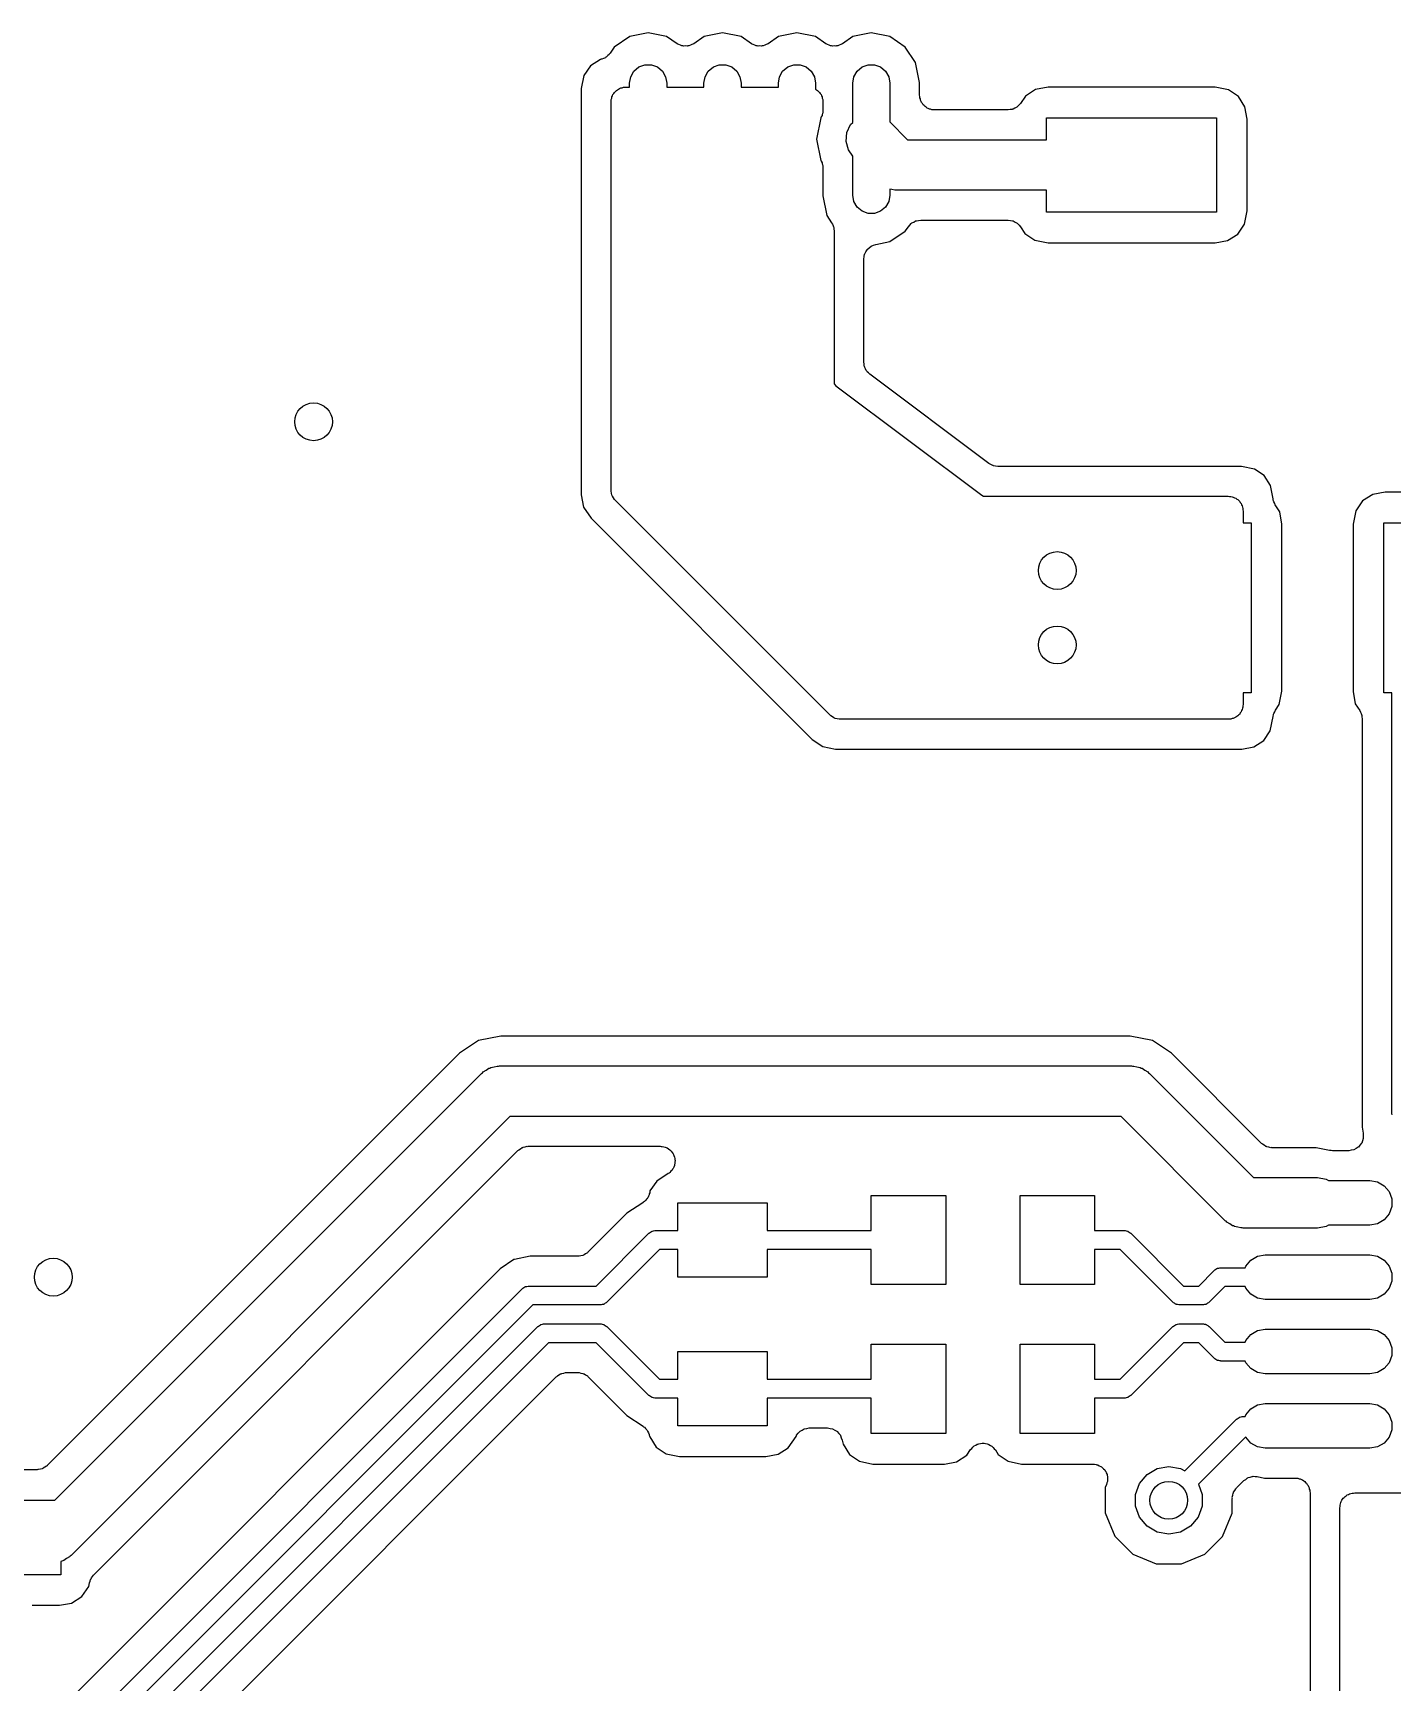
# Model space of a CAD drawing. Extents: x 85 to 210, y -138 to -65.
# Drawn here: x 158.61 to 167.75, y -95.47 to -84.39 of the extents above; entities that cross this region are included whole.
import ezdxf

# ---------------------------------------------------------------- set-up
doc = ezdxf.new("R2010")
doc.units = 0
doc.header["$MEASUREMENT"] = 0
doc.layers.add('BLACK', color=7, linetype='CONTINUOUS')

msp = doc.modelspace()

# ---------------------------------------------------------------- linework, layer by layer
at = {"layer": 'Black'}
for p, q in [((162.626, -84.4109), (162.522, -84.4809)), ((162.75, -84.3863), (162.626, -84.4109)), ((162.874, -84.4109), (162.75, -84.3863)), ((162.944, -84.4582), (162.874, -84.4109)), ((162.95, -84.4608), (162.944, -84.4582)), ((162.956, -84.4647), (162.95, -84.4608)), ((162.966, -84.4678), (162.956, -84.4647)), ((162.976, -84.4722), (162.966, -84.4678)), ((163.034, -84.4678), (163.024, -84.4722)), ((163.044, -84.4647), (163.034, -84.4678)), ((163.05, -84.4608), (163.044, -84.4647)), ((163.056, -84.4582), (163.05, -84.4608)), ((163.126, -84.4109), (163.056, -84.4582)), ((163.25, -84.3863), (163.126, -84.4109)), ((163.374, -84.4109), (163.25, -84.3863)), ((163.444, -84.4582), (163.374, -84.4109)), ((163.45, -84.4608), (163.444, -84.4582)), ((163.456, -84.4647), (163.45, -84.4608)), ((163.466, -84.4678), (163.456, -84.4647)), ((163.476, -84.4722), (163.466, -84.4678)), ((163.534, -84.4678), (163.524, -84.4722)), ((163.544, -84.4647), (163.534, -84.4678)), ((163.55, -84.4608), (163.544, -84.4647)), ((163.556, -84.4582), (163.55, -84.4608)), ((163.626, -84.4109), (163.556, -84.4582)), ((163.75, -84.3863), (163.626, -84.4109)), ((163.874, -84.4109), (163.75, -84.3863)), ((163.944, -84.4582), (163.874, -84.4109)), ((163.95, -84.4608), (163.944, -84.4582)), ((163.956, -84.4647), (163.95, -84.4608)), ((163.966, -84.4678), (163.956, -84.4647)), ((163.976, -84.4722), (163.966, -84.4678)), ((164.034, -84.4678), (164.024, -84.4722)), ((164.044, -84.4647), (164.034, -84.4678)), ((164.05, -84.4608), (164.044, -84.4647)), ((164.056, -84.4582), (164.05, -84.4608)), ((164.126, -84.4109), (164.056, -84.4582)), ((164.25, -84.3863), (164.126, -84.4109)), ((164.374, -84.4109), (164.25, -84.3863)), ((164.478, -84.4809), (164.374, -84.4109)), ((162.429, -84.5652), (162.362, -84.6081)), ((162.434, -84.5633), (162.429, -84.5651)), ((162.429, -84.5651), (162.429, -84.5652)), ((162.439, -84.5628), (162.434, -84.5633)), ((162.45, -84.5572), (162.439, -84.5628)), ((162.462, -84.5528), (162.45, -84.5572)), ((162.465, -84.5496), (162.462, -84.5528)), ((162.47, -84.5474), (162.465, -84.5496)), ((162.479, -84.5384), (162.47, -84.5474)), ((162.488, -84.5302), (162.479, -84.5384)), ((162.49, -84.5259), (162.488, -84.5302)), ((162.494, -84.5224), (162.49, -84.5259)), ((162.522, -84.4809), (162.494, -84.5224)), ((162.983, -84.4726), (162.976, -84.4722)), ((162.989, -84.4745), (162.983, -84.4726)), ((163, -84.4737), (162.989, -84.4745)), ((163.011, -84.4745), (163, -84.4737)), ((163.017, -84.4726), (163.011, -84.4745)), ((163.024, -84.4722), (163.017, -84.4726)), ((163.483, -84.4726), (163.476, -84.4722)), ((163.489, -84.4745), (163.483, -84.4726)), ((163.5, -84.4737), (163.489, -84.4745)), ((163.511, -84.4745), (163.5, -84.4737)), ((163.517, -84.4726), (163.511, -84.4745)), ((163.524, -84.4722), (163.517, -84.4726)), ((163.983, -84.4726), (163.976, -84.4722)), ((163.989, -84.4745), (163.983, -84.4726)), ((164, -84.4737), (163.989, -84.4745)), ((164.011, -84.4745), (164, -84.4737)), ((164.017, -84.4726), (164.011, -84.4745)), ((164.024, -84.4722), (164.017, -84.4726)), ((164.548, -84.5857), (164.478, -84.4809)), ((162.318, -84.673), (162.3, -84.76)), ((162.362, -84.6081), (162.318, -84.673)), ((162.625, -84.7231), (162.633, -84.6803)), ((162.633, -84.6803), (162.654, -84.6427)), ((162.654, -84.6427), (162.688, -84.6148)), ((162.688, -84.6148), (162.728, -84.6)), ((162.728, -84.6), (162.772, -84.6)), ((162.772, -84.6), (162.812, -84.6148)), ((162.812, -84.6148), (162.846, -84.6427)), ((162.846, -84.6427), (162.867, -84.6803)), ((162.867, -84.6803), (162.875, -84.7231)), ((163.125, -84.7231), (163.133, -84.6803)), ((163.133, -84.6803), (163.154, -84.6427)), ((163.154, -84.6427), (163.188, -84.6148)), ((163.188, -84.6148), (163.228, -84.6)), ((163.228, -84.6), (163.272, -84.6)), ((163.272, -84.6), (163.312, -84.6148)), ((163.312, -84.6148), (163.346, -84.6427)), ((163.346, -84.6427), (163.367, -84.6803)), ((163.367, -84.6803), (163.375, -84.7231)), ((163.625, -84.7231), (163.633, -84.6803)), ((163.633, -84.6803), (163.654, -84.6427)), ((163.654, -84.6427), (163.688, -84.6148)), ((163.688, -84.6148), (163.728, -84.6)), ((163.728, -84.6), (163.772, -84.6)), ((163.772, -84.6), (163.812, -84.6148)), ((163.812, -84.6148), (163.846, -84.6427)), ((163.846, -84.6427), (163.867, -84.6803)), ((163.867, -84.6803), (163.875, -84.7231)), ((164.125, -84.7231), (164.133, -84.6803)), ((164.133, -84.6803), (164.154, -84.6427)), ((164.154, -84.6427), (164.188, -84.6148)), ((164.188, -84.6148), (164.228, -84.6)), ((164.228, -84.6), (164.272, -84.6)), ((164.272, -84.6), (164.312, -84.6148)), ((164.312, -84.6148), (164.346, -84.6427)), ((164.346, -84.6427), (164.367, -84.6803)), ((164.367, -84.6803), (164.375, -84.7231)), ((164.575, -84.7192), (164.548, -84.5857)), ((162.3, -84.76), (162.3, -87.4903)), ((162.51, -84.8082), (162.513, -84.8)), ((162.513, -84.8), (162.519, -84.7933)), ((162.519, -84.7933), (162.523, -84.7857)), ((162.523, -84.7857), (162.53, -84.7801)), ((162.53, -84.7801), (162.536, -84.7734)), ((162.536, -84.7734), (162.543, -84.769)), ((162.543, -84.769), (162.55, -84.7634)), ((162.55, -84.7634), (162.558, -84.7604)), ((162.558, -84.7604), (162.566, -84.756)), ((162.566, -84.756), (162.574, -84.7545)), ((162.574, -84.7545), (162.583, -84.7515)), ((162.583, -84.7515), (162.591, -84.7515)), ((162.591, -84.7515), (162.6, -84.75)), ((162.6, -84.75), (162.625, -84.75)), ((162.625, -84.75), (162.625, -84.7231)), ((162.875, -84.7231), (162.875, -84.75)), ((162.875, -84.75), (163.125, -84.75)), ((163.125, -84.75), (163.125, -84.7231)), ((163.375, -84.7231), (163.375, -84.75)), ((163.375, -84.75), (163.625, -84.75)), ((163.625, -84.75), (163.625, -84.7231)), ((163.875, -84.7231), (163.875, -84.7634)), ((163.875, -84.7634), (163.882, -84.769)), ((163.882, -84.769), (163.889, -84.7734)), ((163.889, -84.7734), (163.895, -84.7801)), ((163.895, -84.7801), (163.902, -84.7857)), ((163.902, -84.7857), (163.906, -84.7933)), ((163.906, -84.7933), (163.912, -84.8)), ((163.912, -84.8), (163.915, -84.8082)), ((164.125, -84.9882), (164.125, -84.7231)), ((164.375, -84.7231), (164.375, -84.9846)), ((164.575, -84.804), (164.575, -84.7192)), ((165.355, -84.7662), (165.286, -84.8104)), ((165.438, -84.7506), (165.355, -84.7662)), ((166.561, -84.7506), (165.438, -84.7506)), ((166.651, -84.7687), (166.561, -84.7506)), ((166.718, -84.8144), (166.651, -84.7687)), ((162.5, -84.85), (162.502, -84.8414)), ((162.5, -87.4586), (162.5, -84.85)), ((162.502, -84.8326), (162.505, -84.8244)), ((162.502, -84.8414), (162.502, -84.8326)), ((162.505, -84.8244), (162.506, -84.8158)), ((162.506, -84.8158), (162.51, -84.8082)), ((163.915, -84.8082), (163.919, -84.8158)), ((163.919, -84.8158), (163.92, -84.8244)), ((163.92, -84.8244), (163.923, -84.8326)), ((163.923, -84.8326), (163.923, -84.8414)), ((163.923, -84.8414), (163.925, -84.85)), ((163.925, -84.9063), (163.923, -84.9181)), ((163.925, -84.85), (163.925, -84.9063)), ((164.577, -84.8126), (164.575, -84.804)), ((164.577, -84.8214), (164.577, -84.8126)), ((164.58, -84.8296), (164.577, -84.8214)), ((164.581, -84.8382), (164.58, -84.8296)), ((164.585, -84.8458), (164.581, -84.8382)), ((164.588, -84.854), (164.585, -84.8458)), ((164.594, -84.8607), (164.588, -84.854)), ((164.598, -84.8683), (164.594, -84.8607)), ((164.605, -84.8739), (164.598, -84.8683)), ((164.611, -84.8806), (164.605, -84.8739)), ((164.618, -84.885), (164.611, -84.8806)), ((164.625, -84.8906), (164.618, -84.885)), ((164.633, -84.8936), (164.625, -84.8906)), ((164.641, -84.898), (164.633, -84.8936)), ((164.649, -84.8995), (164.641, -84.898)), ((164.658, -84.9025), (164.649, -84.8995)), ((164.666, -84.9025), (164.658, -84.9025)), ((164.675, -84.904), (164.666, -84.9025)), ((165.17, -84.904), (164.675, -84.904)), ((165.183, -84.9016), (165.17, -84.904)), ((165.197, -84.9003), (165.183, -84.9016)), ((165.2, -84.8986), (165.197, -84.9003)), ((165.204, -84.898), (165.2, -84.8986)), ((165.216, -84.8912), (165.204, -84.898)), ((165.228, -84.8853), (165.216, -84.8912)), ((165.231, -84.8825), (165.228, -84.8853)), ((165.234, -84.8806), (165.231, -84.8825)), ((165.243, -84.8702), (165.234, -84.8806)), ((165.252, -84.8604), (165.243, -84.8702)), ((165.286, -84.8104), (165.252, -84.8604)), ((166.762, -84.883), (166.718, -84.8144)), ((166.777, -84.9658), (166.762, -84.883)), ((163.91, -84.9566), (163.882, -85.1)), ((163.913, -84.9509), (163.91, -84.9566)), ((163.919, -84.9405), (163.913, -84.9509)), ((163.92, -84.9351), (163.919, -84.9405)), ((163.922, -84.9301), (163.92, -84.9351)), ((163.923, -84.9181), (163.922, -84.9301)), ((164.086, -85.056), (164.111, -85.0025)), ((164.111, -85.0025), (164.125, -84.9882)), ((164.375, -84.9846), (164.494, -85.104)), ((165.428, -85.104), (165.428, -84.9565)), ((165.428, -84.9565), (166.571, -84.9565)), ((166.571, -84.9565), (166.571, -85.5915)), ((166.777, -85.5815), (166.777, -84.9658)), ((163.882, -85.1), (163.91, -85.2434)), ((164.081, -85.1148), (164.086, -85.056)), ((164.096, -85.1718), (164.081, -85.1148)), ((164.494, -85.104), (165.428, -85.104)), ((163.91, -85.2434), (163.913, -85.2491)), ((164.125, -85.2134), (164.096, -85.1718)), ((164.125, -85.4769), (164.125, -85.2134)), ((163.913, -85.2491), (163.919, -85.2595)), ((163.919, -85.2595), (163.92, -85.2649)), ((163.92, -85.2649), (163.922, -85.2699)), ((163.922, -85.2699), (163.923, -85.2819)), ((163.923, -85.2819), (163.925, -85.2937)), ((163.925, -85.2937), (163.925, -85.4808)), ((164.388, -85.4376), (164.375, -85.4354)), ((164.375, -85.4354), (164.375, -85.4769)), ((164.409, -85.4434), (164.388, -85.4376)), ((164.417, -85.4427), (164.409, -85.4434)), ((164.424, -85.444), (164.417, -85.4427)), ((165.428, -85.444), (164.424, -85.444)), ((165.428, -85.5915), (165.428, -85.444)), ((163.925, -85.4808), (163.952, -85.6143)), ((164.133, -85.5197), (164.125, -85.4769)), ((164.154, -85.5573), (164.133, -85.5197)), ((164.188, -85.5852), (164.154, -85.5573)), ((164.346, -85.5573), (164.312, -85.5852)), ((164.367, -85.5197), (164.346, -85.5573)), ((164.375, -85.4769), (164.367, -85.5197)), ((163.952, -85.6143), (163.983, -85.6616)), ((163.983, -85.6616), (163.988, -85.6726)), ((163.988, -85.6726), (163.994, -85.6829)), ((163.994, -85.6829), (163.995, -85.6883)), ((164.228, -85.6), (164.188, -85.5852)), ((164.272, -85.6), (164.228, -85.6)), ((164.312, -85.5852), (164.272, -85.6)), ((164.499, -85.6884), (164.509, -85.6782)), ((164.509, -85.6782), (164.518, -85.6674)), ((164.518, -85.6674), (164.521, -85.6657)), ((164.521, -85.6657), (164.523, -85.6634)), ((164.523, -85.6634), (164.536, -85.6571)), ((164.536, -85.6571), (164.548, -85.65)), ((164.548, -85.65), (164.551, -85.6495)), ((164.551, -85.6495), (164.554, -85.648)), ((164.554, -85.648), (164.568, -85.6465)), ((164.568, -85.6465), (164.582, -85.644)), ((164.582, -85.644), (165.17, -85.644)), ((165.17, -85.644), (165.185, -85.6466)), ((165.185, -85.6466), (165.2, -85.6485)), ((165.2, -85.6485), (165.202, -85.6496)), ((165.202, -85.6496), (165.204, -85.65)), ((165.204, -85.65), (165.217, -85.6575)), ((165.217, -85.6575), (165.231, -85.6644)), ((165.231, -85.6644), (165.232, -85.6662)), ((165.232, -85.6662), (165.234, -85.6674)), ((165.234, -85.6674), (165.244, -85.6789)), ((165.244, -85.6789), (165.254, -85.6899)), ((166.571, -85.5915), (165.428, -85.5915)), ((166.714, -85.7376), (166.759, -85.6708)), ((166.759, -85.6708), (166.777, -85.5815)), ((163.995, -85.6883), (163.997, -85.6934)), ((163.997, -85.6934), (163.998, -85.7053)), ((163.998, -85.7053), (164, -85.7171)), ((164, -85.7171), (164, -86.74)), ((164.28, -85.8076), (164.374, -85.7891)), ((164.374, -85.7891), (164.478, -85.7191)), ((164.478, -85.7191), (164.499, -85.6884)), ((165.254, -85.6899), (165.282, -85.7336)), ((165.282, -85.7336), (165.349, -85.7793)), ((165.349, -85.7793), (165.439, -85.7974)), ((165.439, -85.7974), (166.562, -85.7974)), ((166.562, -85.7974), (166.645, -85.7818)), ((166.645, -85.7818), (166.714, -85.7376)), ((164.2, -85.9057), (164.203, -85.8897)), ((164.2, -86.6), (164.2, -85.9057)), ((164.203, -85.8897), (164.205, -85.8736)), ((164.205, -85.8736), (164.206, -85.8726)), ((164.206, -85.8715), (164.214, -85.8574)), ((164.206, -85.8726), (164.206, -85.8715)), ((164.214, -85.8574), (164.222, -85.8431)), ((164.222, -85.8431), (164.223, -85.8424)), ((164.223, -85.8414), (164.236, -85.831)), ((164.223, -85.8424), (164.223, -85.8414)), ((164.236, -85.831), (164.248, -85.8202)), ((164.248, -85.8202), (164.249, -85.8198)), ((164.249, -85.8198), (164.25, -85.8191)), ((164.25, -85.8191), (164.265, -85.8135)), ((164.265, -85.8135), (164.28, -85.8076)), ((164.202, -86.6113), (164.2, -86.6)), ((164.203, -86.6227), (164.202, -86.6113)), ((164.205, -86.6283), (164.203, -86.6227)), ((164.206, -86.6342), (164.205, -86.6283)), ((164.212, -86.6441), (164.206, -86.6342)), ((164.216, -86.6547), (164.212, -86.6441)), ((164.22, -86.6591), (164.216, -86.6547)), ((164.223, -86.6643), (164.22, -86.6591)), ((164.232, -86.6716), (164.223, -86.6643)), ((164.24, -86.68), (164.232, -86.6716)), ((165.04, -87.28), (164.24, -86.68)), ((164, -86.74), (164.001, -86.7459)), ((164.001, -86.7459), (164.011, -86.758)), ((164.011, -86.758), (164.992, -87.494)), ((165.053, -87.2866), (165.04, -87.28)), ((165.066, -87.294), (165.053, -87.2866)), ((165.069, -87.2944), (165.066, -87.294)), ((165.071, -87.2957), (165.069, -87.2944)), ((165.086, -87.2975), (165.071, -87.2957)), ((165.1, -87.3), (165.086, -87.2975)), ((166.74, -87.3), (165.1, -87.3)), ((166.827, -87.3176), (166.74, -87.3)), ((166.892, -87.362), (166.827, -87.3176)), ((162.501, -87.4629), (162.5, -87.4586)), ((166.935, -87.4287), (166.892, -87.362)), ((166.952, -87.5185), (166.935, -87.4287)), ((162.3, -87.4903), (162.316, -87.5742)), ((162.5, -87.4673), (162.501, -87.4629)), ((162.504, -87.4799), (162.5, -87.4673)), ((162.506, -87.4928), (162.504, -87.4799)), ((162.508, -87.4966), (162.506, -87.4928)), ((162.509, -87.5008), (162.508, -87.4966)), ((162.517, -87.5115), (162.509, -87.5008)), ((162.523, -87.5229), (162.517, -87.5115)), ((162.527, -87.5257), (162.523, -87.5229)), ((162.529, -87.5293), (162.527, -87.5257)), ((163.971, -88.9707), (162.529, -87.5293)), ((164.992, -87.494), (165.004, -87.4998)), ((165.004, -87.4998), (165.006, -87.5)), ((165.006, -87.5), (166.65, -87.5)), ((166.65, -87.5), (166.659, -87.5015)), ((166.659, -87.5015), (166.667, -87.5015)), ((166.667, -87.5015), (166.676, -87.5045)), ((166.676, -87.5045), (166.684, -87.506)), ((166.684, -87.506), (166.692, -87.5104)), ((166.692, -87.5104), (166.7, -87.5134)), ((166.7, -87.5134), (166.707, -87.519)), ((166.707, -87.519), (166.714, -87.5234)), ((166.714, -87.5234), (166.72, -87.5301)), ((166.72, -87.5301), (166.727, -87.5357)), ((166.727, -87.5357), (166.731, -87.5433)), ((166.731, -87.5433), (166.737, -87.55)), ((166.737, -87.55), (166.74, -87.5582)), ((166.74, -87.5582), (166.744, -87.5658)), ((166.744, -87.5658), (166.745, -87.5744)), ((166.952, -87.5196), (166.952, -87.5185)), ((166.952, -87.5265), (166.952, -87.5196)), ((166.955, -87.5324), (166.952, -87.5265)), ((166.956, -87.5387), (166.955, -87.5324)), ((166.962, -87.5483), (166.956, -87.5387)), ((166.966, -87.5586), (166.962, -87.5483)), ((166.996, -87.605), (166.966, -87.5586)), ((167.552, -87.5324), (167.507, -87.5992)), ((167.621, -87.4882), (167.552, -87.5324)), ((167.704, -87.4726), (167.621, -87.4882)), ((168.319, -87.4726), (167.704, -87.4726)), ((162.316, -87.5742), (162.366, -87.6485)), ((162.366, -87.6485), (163.852, -89.1346)), ((166.745, -87.5744), (166.748, -87.5826)), ((166.748, -87.5826), (166.748, -87.5914)), ((166.748, -87.5914), (166.75, -87.6)), ((166.75, -87.6), (166.75, -87.6785)), ((166.75, -87.6785), (166.805, -87.6785)), ((166.805, -87.6785), (166.805, -88.8215)), ((167.011, -87.6878), (166.996, -87.605)), ((167.507, -87.5992), (167.489, -87.6885)), ((167.695, -88.8215), (167.695, -87.6785)), ((167.695, -87.6785), (168.329, -87.6785)), ((167.011, -88.8115), (167.011, -87.6878)), ((167.489, -87.6885), (167.489, -88.8122)), ((166.75, -88.9), (166.748, -88.9086)), ((166.805, -88.8215), (166.75, -88.8215)), ((166.75, -88.8215), (166.75, -88.9)), ((166.967, -88.9386), (166.993, -88.9008)), ((166.993, -88.9008), (167.011, -88.8115)), ((167.489, -88.8122), (167.504, -88.895)), ((167.504, -88.895), (167.534, -88.9414)), ((167.75, -88.8215), (167.695, -88.8215)), ((167.75, -91.65), (167.75, -88.8215)), ((163.974, -88.9732), (163.971, -88.9707)), ((163.977, -88.9766), (163.974, -88.9732)), ((163.988, -88.9831), (163.977, -88.9766)), ((163.999, -88.9906), (163.988, -88.9831)), ((164.003, -88.9918), (163.999, -88.9906)), ((164.007, -88.994), (164.003, -88.9918)), ((164.02, -88.9962), (164.007, -88.994)), ((164.033, -88.9996), (164.02, -88.9962)), ((164.037, -88.9992), (164.033, -88.9996)), ((164.041, -89), (164.037, -88.9992)), ((166.65, -89), (164.041, -89)), ((166.659, -88.9985), (166.65, -89)), ((166.667, -88.9985), (166.659, -88.9985)), ((166.676, -88.9955), (166.667, -88.9985)), ((166.684, -88.994), (166.676, -88.9955)), ((166.692, -88.9896), (166.684, -88.994)), ((166.7, -88.9866), (166.692, -88.9896)), ((166.707, -88.981), (166.7, -88.9866)), ((166.714, -88.9766), (166.707, -88.981)), ((166.72, -88.9699), (166.714, -88.9766)), ((166.727, -88.9643), (166.72, -88.9699)), ((166.731, -88.9567), (166.727, -88.9643)), ((166.737, -88.95), (166.731, -88.9567)), ((166.74, -88.9418), (166.737, -88.95)), ((166.744, -88.9342), (166.74, -88.9418)), ((166.745, -88.9256), (166.744, -88.9342)), ((166.748, -88.9174), (166.745, -88.9256)), ((166.748, -88.9086), (166.748, -88.9174)), ((166.932, -89.077), (166.952, -88.9802)), ((166.952, -88.979), (166.953, -88.9703)), ((166.952, -88.9802), (166.952, -88.979)), ((166.953, -88.9703), (166.955, -88.9658)), ((166.955, -88.9658), (166.956, -88.9609)), ((166.956, -88.9609), (166.962, -88.95)), ((166.962, -88.95), (166.967, -88.9386)), ((167.534, -88.9414), (167.538, -88.9517)), ((167.538, -88.9517), (167.544, -88.9613)), ((167.544, -88.9613), (167.545, -88.9676)), ((167.545, -88.9676), (167.548, -88.9735)), ((167.548, -88.9735), (167.548, -88.9846)), ((167.548, -88.9846), (167.55, -88.9955)), ((167.55, -88.9955), (167.55, -91.7407)), ((166.888, -89.1419), (166.932, -89.077)), ((163.852, -89.1346), (163.923, -89.1823)), ((163.923, -89.1823), (164.01, -89.2)), ((164.01, -89.2), (166.741, -89.2)), ((166.741, -89.2), (166.821, -89.1848)), ((166.821, -89.1848), (166.888, -89.1419)), ((161.609, -91.16), (161.481, -91.2453)), ((161.76, -91.13), (161.609, -91.16)), ((165.99, -91.13), (161.76, -91.13)), ((166.141, -91.16), (165.99, -91.13)), ((166.269, -91.2453), (166.141, -91.16)), ((161.481, -91.2453), (158.712, -94.0148)), ((161.685, -91.344), (161.692, -91.3403)), ((161.692, -91.3403), (161.714, -91.3364)), ((161.714, -91.3364), (161.735, -91.3306)), ((161.735, -91.3306), (161.743, -91.3313)), ((161.743, -91.3313), (161.75, -91.33)), ((161.75, -91.33), (166, -91.33)), ((166, -91.33), (166.007, -91.3313)), ((166.007, -91.3313), (166.015, -91.3306)), ((166.015, -91.3306), (166.036, -91.3364)), ((166.036, -91.3364), (166.058, -91.3403)), ((166.058, -91.3403), (166.065, -91.344)), ((166.874, -91.8507), (166.269, -91.2453)), ((158.76, -94.25), (161.63, -91.3798)), ((161.63, -91.3798), (161.636, -91.3755)), ((161.636, -91.3755), (161.641, -91.3698)), ((161.641, -91.3698), (161.66, -91.3587)), ((161.66, -91.3587), (161.678, -91.3459)), ((161.678, -91.3459), (161.685, -91.344)), ((166.065, -91.344), (166.072, -91.3459)), ((166.072, -91.3459), (166.09, -91.3587)), ((166.09, -91.3587), (166.109, -91.3698)), ((166.109, -91.3698), (166.114, -91.3755)), ((166.114, -91.3755), (166.12, -91.3798)), ((166.12, -91.3798), (166.82, -92.08)), ((161.82, -91.67), (158.87, -94.6202)), ((165.93, -91.67), (161.82, -91.67)), ((166.63, -92.3702), (165.93, -91.67)), ((167.752, -91.6586), (167.75, -91.65)), ((167.55, -91.7407), (167.558, -91.7815)), ((167.558, -91.7815), (167.558, -91.7821)), ((167.558, -91.7821), (167.558, -91.7826)), ((167.558, -91.7826), (167.558, -91.7995)), ((161.878, -91.8968), (161.88, -91.8934)), ((161.88, -91.8934), (161.892, -91.8869)), ((161.892, -91.8869), (161.902, -91.8794)), ((161.902, -91.8794), (161.907, -91.8782)), ((161.907, -91.8782), (161.91, -91.876)), ((161.91, -91.876), (161.923, -91.8738)), ((161.923, -91.8738), (161.936, -91.8704)), ((161.936, -91.8704), (161.94, -91.8708)), ((161.94, -91.8708), (161.945, -91.87)), ((161.945, -91.87), (162.831, -91.87)), ((162.831, -91.87), (162.837, -91.8711)), ((162.837, -91.8711), (162.844, -91.8708)), ((162.844, -91.8708), (162.854, -91.8741)), ((162.854, -91.8741), (162.865, -91.876)), ((162.865, -91.876), (162.871, -91.8792)), ((162.871, -91.8792), (162.877, -91.8811)), ((162.877, -91.8811), (162.886, -91.8878)), ((162.886, -91.8878), (162.895, -91.8934)), ((162.895, -91.8934), (162.899, -91.8983)), ((166.878, -91.8532), (166.874, -91.8507)), ((166.88, -91.8566), (166.878, -91.8532)), ((166.892, -91.8631), (166.88, -91.8566)), ((166.902, -91.8706), (166.892, -91.8631)), ((166.907, -91.8718), (166.902, -91.8706)), ((166.91, -91.874), (166.907, -91.8718)), ((166.923, -91.8762), (166.91, -91.874)), ((166.936, -91.8796), (166.923, -91.8762)), ((166.94, -91.8792), (166.936, -91.8796)), ((166.945, -91.88), (166.94, -91.8792)), ((167.24, -91.88), (166.945, -91.88)), ((167.331, -91.8981), (167.24, -91.88)), ((167.494, -91.894), (167.477, -91.8969)), ((167.495, -91.8936), (167.494, -91.8937)), ((167.494, -91.8937), (167.494, -91.894)), ((167.509, -91.885), (167.495, -91.8936)), ((167.524, -91.8766), (167.509, -91.885)), ((167.525, -91.8759), (167.524, -91.8762)), ((167.524, -91.8762), (167.524, -91.8766)), ((167.535, -91.8629), (167.525, -91.8759)), ((167.546, -91.85), (167.535, -91.8629)), ((167.547, -91.849), (167.546, -91.8495)), ((167.546, -91.8495), (167.546, -91.85)), ((167.552, -91.8332), (167.547, -91.849)), ((167.558, -91.8174), (167.552, -91.8332)), ((167.558, -91.7995), (167.558, -91.8162)), ((167.558, -91.8162), (167.558, -91.8168)), ((167.558, -91.8168), (167.558, -91.8174)), ((159.02, -94.753), (161.874, -91.8993)), ((161.874, -91.8993), (161.878, -91.8968)), ((162.899, -91.8983), (162.905, -91.9021)), ((162.905, -91.9021), (162.911, -91.9115)), ((162.911, -91.9115), (162.918, -91.92)), ((162.918, -91.92), (162.92, -91.926)), ((162.92, -91.926), (162.923, -91.9313)), ((162.927, -91.9996), (162.922, -92.0095)), ((162.923, -91.9313), (162.926, -91.9422)), ((162.926, -91.9422), (162.93, -91.9526)), ((162.93, -91.9874), (162.927, -91.9933)), ((162.927, -91.9933), (162.927, -91.9996)), ((162.93, -91.9526), (162.93, -91.959)), ((162.93, -91.959), (162.931, -91.9652)), ((162.931, -91.9652), (162.93, -91.9762)), ((162.93, -91.9762), (162.93, -91.9874)), ((167.341, -91.8983), (167.331, -91.8981)), ((167.351, -91.9), (167.341, -91.8983)), ((167.459, -91.9), (167.351, -91.9)), ((167.46, -91.8999), (167.459, -91.9)), ((167.461, -91.9), (167.46, -91.8999)), ((167.477, -91.8969), (167.461, -91.9)), ((162.808, -92.1039), (162.762, -92.1707)), ((162.885, -92.0541), (162.808, -92.1039)), ((162.89, -92.0498), (162.885, -92.0541)), ((162.895, -92.0466), (162.89, -92.0498)), ((162.903, -92.0381), (162.895, -92.0466)), ((162.911, -92.0305), (162.903, -92.0381)), ((162.914, -92.0249), (162.911, -92.0305)), ((162.918, -92.02), (162.914, -92.0249)), ((162.922, -92.0095), (162.918, -92.02)), ((166.82, -92.08), (167.25, -92.08)), ((167.25, -92.08), (167.308, -92.0903)), ((167.308, -92.0903), (167.325, -92.1)), ((167.325, -92.1), (167.602, -92.1)), ((167.602, -92.1), (167.653, -92.109)), ((167.653, -92.109), (167.698, -92.1351)), ((162.739, -92.2267), (162.731, -92.234)), ((162.741, -92.2237), (162.739, -92.2267)), ((162.742, -92.2233), (162.741, -92.2237)), ((162.743, -92.2209), (162.742, -92.2233)), ((162.747, -92.2162), (162.743, -92.2209)), ((162.751, -92.2059), (162.747, -92.2162)), ((162.756, -92.1962), (162.751, -92.2059)), ((162.757, -92.1923), (162.756, -92.1962)), ((162.76, -92.1839), (162.757, -92.1899)), ((162.757, -92.1899), (162.757, -92.1908)), ((162.757, -92.1908), (162.757, -92.1922)), ((162.757, -92.1922), (162.757, -92.1923)), ((162.762, -92.1707), (162.76, -92.1839)), ((164.25, -92.4365), (164.25, -92.2)), ((164.25, -92.2), (164.75, -92.2)), ((164.75, -92.2), (164.75, -92.8)), ((165.25, -92.8), (165.25, -92.2)), ((165.25, -92.2), (165.75, -92.2)), ((165.75, -92.2), (165.75, -92.4365)), ((167.698, -92.1351), (167.732, -92.175)), ((167.732, -92.175), (167.75, -92.224)), ((167.75, -92.224), (167.75, -92.276)), ((162.607, -92.3206), (162.347, -92.5802)), ((162.713, -92.2498), (162.607, -92.3206)), ((162.714, -92.2488), (162.713, -92.2496)), ((162.713, -92.2496), (162.713, -92.2498)), ((162.716, -92.2473), (162.714, -92.2488)), ((162.719, -92.2449), (162.716, -92.2473)), ((162.724, -92.2422), (162.719, -92.2449)), ((162.731, -92.234), (162.724, -92.2422)), ((162.95, -92.4365), (162.95, -92.25)), ((162.95, -92.25), (163.55, -92.25)), ((163.55, -92.25), (163.55, -92.4365)), ((167.732, -92.325), (167.698, -92.3649)), ((167.75, -92.276), (167.732, -92.325)), ((162.759, -92.4514), (162.766, -92.4472)), ((162.766, -92.4472), (162.773, -92.4424)), ((162.773, -92.4424), (162.776, -92.4417)), ((162.776, -92.4417), (162.778, -92.4403)), ((162.778, -92.4403), (162.786, -92.4389)), ((162.786, -92.4389), (162.794, -92.4367)), ((162.794, -92.4367), (162.797, -92.437)), ((162.797, -92.437), (162.8, -92.4365)), ((162.8, -92.4365), (162.95, -92.4365)), ((163.55, -92.4365), (164.25, -92.4365)), ((165.75, -92.4365), (165.95, -92.4365)), ((165.95, -92.4365), (165.953, -92.437)), ((165.953, -92.437), (165.956, -92.4367)), ((165.956, -92.4367), (165.964, -92.4389)), ((165.964, -92.4389), (165.972, -92.4403)), ((165.972, -92.4403), (165.974, -92.4417)), ((165.974, -92.4417), (165.977, -92.4424)), ((165.977, -92.4424), (165.984, -92.4472)), ((165.984, -92.4472), (165.991, -92.4514)), ((166.636, -92.3745), (166.63, -92.3702)), ((166.641, -92.3802), (166.636, -92.3745)), ((166.66, -92.3913), (166.641, -92.3802)), ((166.678, -92.4041), (166.66, -92.3913)), ((166.685, -92.406), (166.678, -92.4041)), ((166.692, -92.4097), (166.685, -92.406)), ((166.714, -92.4136), (166.692, -92.4097)), ((166.735, -92.4194), (166.714, -92.4136)), ((166.743, -92.4187), (166.735, -92.4194)), ((166.75, -92.42), (166.743, -92.4187)), ((167.25, -92.42), (166.75, -92.42)), ((167.308, -92.4097), (167.25, -92.42)), ((167.325, -92.4), (167.308, -92.4097)), ((167.602, -92.4), (167.325, -92.4)), ((167.653, -92.391), (167.602, -92.4)), ((167.698, -92.3649), (167.653, -92.391)), ((162.401, -92.8095), (162.755, -92.4551)), ((162.755, -92.4551), (162.757, -92.4535)), ((162.757, -92.4535), (162.759, -92.4514)), ((165.991, -92.4514), (165.993, -92.4535)), ((165.993, -92.4535), (165.995, -92.4551)), ((165.995, -92.4551), (166.349, -92.8095)), ((161.847, -92.6314), (161.754, -92.6936)), ((161.851, -92.6307), (161.847, -92.6314)), ((161.957, -92.6095), (161.851, -92.6307)), ((161.851, -92.6307), (161.851, -92.6307)), ((162.276, -92.6095), (161.957, -92.6095)), ((162.281, -92.6087), (162.276, -92.6095)), ((162.285, -92.6091), (162.281, -92.6087)), ((162.298, -92.6057), (162.285, -92.6091)), ((162.311, -92.6035), (162.298, -92.6057)), ((162.314, -92.6013), (162.311, -92.6035)), ((162.319, -92.6001), (162.314, -92.6013)), ((162.329, -92.5926), (162.319, -92.6001)), ((162.341, -92.5861), (162.329, -92.5926)), ((162.344, -92.5827), (162.341, -92.5861)), ((162.347, -92.5802), (162.344, -92.5827)), ((162.826, -92.5635), (162.472, -92.9179)), ((162.95, -92.5635), (162.826, -92.5635)), ((162.95, -92.75), (162.95, -92.5635)), ((164.25, -92.5635), (163.55, -92.5635)), ((163.55, -92.5635), (163.55, -92.75)), ((164.25, -92.8), (164.25, -92.5635)), ((165.924, -92.5635), (165.75, -92.5635)), ((165.75, -92.5635), (165.75, -92.8)), ((166.278, -92.9179), (165.924, -92.5635)), ((166.768, -92.675), (166.802, -92.6351)), ((166.802, -92.6351), (166.847, -92.609)), ((166.847, -92.609), (166.898, -92.6)), ((166.898, -92.6), (167.602, -92.6)), ((167.602, -92.6), (167.653, -92.609)), ((167.653, -92.609), (167.698, -92.6351)), ((167.698, -92.6351), (167.732, -92.675)), ((161.754, -92.6936), (158.618, -95.8302)), ((163.55, -92.75), (162.95, -92.75)), ((166.451, -92.8095), (166.555, -92.7051)), ((166.555, -92.7051), (166.557, -92.7035)), ((166.557, -92.7035), (166.559, -92.7014)), ((166.559, -92.7014), (166.566, -92.6972)), ((166.566, -92.6972), (166.573, -92.6924)), ((166.573, -92.6924), (166.576, -92.6917)), ((166.576, -92.6917), (166.578, -92.6903)), ((166.578, -92.6903), (166.586, -92.6889)), ((166.586, -92.6889), (166.594, -92.6867)), ((166.594, -92.6867), (166.597, -92.687)), ((166.597, -92.687), (166.6, -92.6865)), ((166.6, -92.6865), (166.764, -92.6865)), ((166.764, -92.6865), (166.768, -92.675)), ((167.732, -92.675), (167.75, -92.724)), ((167.75, -92.776), (167.732, -92.825)), ((167.75, -92.724), (167.75, -92.776)), ((158.671, -96.0595), (161.902, -92.8281)), ((161.902, -92.8281), (161.905, -92.8265)), ((161.905, -92.8265), (161.907, -92.8244)), ((161.907, -92.8244), (161.914, -92.8202)), ((161.914, -92.8202), (161.921, -92.8154)), ((161.921, -92.8154), (161.923, -92.8147)), ((161.923, -92.8147), (161.926, -92.8133)), ((161.926, -92.8133), (161.934, -92.8119)), ((161.934, -92.8119), (161.942, -92.8097)), ((161.942, -92.8097), (161.945, -92.81)), ((161.945, -92.81), (161.947, -92.8095)), ((161.947, -92.8095), (162.401, -92.8095)), ((164.75, -92.8), (164.25, -92.8)), ((165.75, -92.8), (165.25, -92.8)), ((166.349, -92.8095), (166.451, -92.8095)), ((166.626, -92.8135), (166.522, -92.9179)), ((166.764, -92.8135), (166.626, -92.8135)), ((166.768, -92.825), (166.764, -92.8135)), ((166.802, -92.8649), (166.768, -92.825)), ((166.847, -92.891), (166.802, -92.8649)), ((166.898, -92.9), (166.847, -92.891)), ((167.653, -92.891), (167.602, -92.9)), ((167.698, -92.8649), (167.653, -92.891)), ((167.732, -92.825), (167.698, -92.8649)), ((161.974, -92.9365), (158.742, -96.1679)), ((162.427, -92.9365), (161.974, -92.9365)), ((162.43, -92.936), (162.427, -92.9365)), ((162.433, -92.9363), (162.43, -92.936)), ((162.441, -92.9341), (162.433, -92.9363)), ((162.449, -92.9327), (162.441, -92.9341)), ((162.451, -92.9313), (162.449, -92.9327)), ((162.454, -92.9305), (162.451, -92.9313)), ((162.461, -92.9258), (162.454, -92.9305)), ((162.468, -92.9216), (162.461, -92.9258)), ((162.47, -92.9195), (162.468, -92.9216)), ((162.472, -92.9179), (162.47, -92.9195)), ((166.28, -92.9195), (166.278, -92.9179)), ((166.282, -92.9216), (166.28, -92.9195)), ((166.289, -92.9258), (166.282, -92.9216)), ((166.296, -92.9305), (166.289, -92.9258)), ((166.299, -92.9313), (166.296, -92.9305)), ((166.301, -92.9327), (166.299, -92.9313)), ((166.309, -92.9341), (166.301, -92.9327)), ((166.317, -92.9363), (166.309, -92.9341)), ((166.32, -92.936), (166.317, -92.9363)), ((166.323, -92.9365), (166.32, -92.936)), ((166.477, -92.9365), (166.323, -92.9365)), ((166.48, -92.936), (166.477, -92.9365)), ((166.483, -92.9363), (166.48, -92.936)), ((166.491, -92.9341), (166.483, -92.9363)), ((166.499, -92.9327), (166.491, -92.9341)), ((166.501, -92.9313), (166.499, -92.9327)), ((166.504, -92.9305), (166.501, -92.9313)), ((166.511, -92.9258), (166.504, -92.9305)), ((166.518, -92.9216), (166.511, -92.9258)), ((166.52, -92.9195), (166.518, -92.9216)), ((166.522, -92.9179), (166.52, -92.9195)), ((167.602, -92.9), (166.898, -92.9)), ((158.776, -96.3135), (162.008, -93.0821)), ((162.008, -93.0821), (162.01, -93.0805)), ((162.01, -93.0805), (162.012, -93.0784)), ((162.012, -93.0784), (162.019, -93.0742)), ((162.019, -93.0742), (162.026, -93.0694)), ((162.026, -93.0694), (162.028, -93.0687)), ((162.028, -93.0687), (162.031, -93.0673)), ((162.031, -93.0673), (162.039, -93.0659)), ((162.039, -93.0659), (162.047, -93.0637)), ((162.047, -93.0637), (162.05, -93.064)), ((162.05, -93.064), (162.053, -93.0635)), ((162.053, -93.0635), (162.427, -93.0635)), ((162.427, -93.0635), (162.43, -93.064)), ((162.43, -93.064), (162.433, -93.0637)), ((162.433, -93.0637), (162.441, -93.0659)), ((162.441, -93.0659), (162.449, -93.0673)), ((162.449, -93.0673), (162.451, -93.0687)), ((162.451, -93.0687), (162.454, -93.0694)), ((162.454, -93.0694), (162.461, -93.0742)), ((162.461, -93.0742), (162.468, -93.0784)), ((162.468, -93.0784), (162.47, -93.0805)), ((162.47, -93.0805), (162.472, -93.0821)), ((162.472, -93.0821), (162.826, -93.4365)), ((165.924, -93.4365), (166.278, -93.0821)), ((166.278, -93.0821), (166.28, -93.0805)), ((166.28, -93.0805), (166.282, -93.0784)), ((166.282, -93.0784), (166.289, -93.0742)), ((166.289, -93.0742), (166.296, -93.0694)), ((166.296, -93.0694), (166.299, -93.0687)), ((166.299, -93.0687), (166.301, -93.0673)), ((166.301, -93.0673), (166.309, -93.0659)), ((166.309, -93.0659), (166.317, -93.0637)), ((166.317, -93.0637), (166.32, -93.064)), ((166.32, -93.064), (166.323, -93.0635)), ((166.323, -93.0635), (166.477, -93.0635)), ((166.477, -93.0635), (166.48, -93.064)), ((166.48, -93.064), (166.483, -93.0637)), ((166.483, -93.0637), (166.483, -93.0637)), ((166.483, -93.0637), (166.483, -93.0637)), ((166.483, -93.0637), (166.488, -93.0652)), ((166.488, -93.0652), (166.493, -93.0657)), ((166.493, -93.0657), (166.496, -93.0669)), ((166.496, -93.0669), (166.499, -93.0673)), ((166.499, -93.0673), (166.501, -93.0687)), ((166.501, -93.0687), (166.504, -93.0694)), ((166.504, -93.0694), (166.508, -93.0726)), ((166.508, -93.0726), (166.513, -93.075)), ((166.513, -93.075), (166.515, -93.077)), ((166.515, -93.077), (166.518, -93.0784)), ((166.518, -93.0784), (166.52, -93.0805)), ((166.52, -93.0805), (166.522, -93.0821)), ((166.522, -93.0821), (166.626, -93.1865)), ((166.802, -93.1351), (166.847, -93.109)), ((166.847, -93.109), (166.898, -93.1)), ((166.898, -93.1), (167.602, -93.1)), ((167.602, -93.1), (167.653, -93.109)), ((167.653, -93.109), (167.698, -93.1351)), ((162.079, -93.1905), (158.848, -96.4219)), ((162.401, -93.1905), (162.079, -93.1905)), ((162.755, -93.5449), (162.401, -93.1905)), ((164.25, -93.4365), (164.25, -93.2)), ((164.25, -93.2), (164.75, -93.2)), ((164.75, -93.2), (164.75, -93.8)), ((165.25, -93.8), (165.25, -93.2)), ((165.25, -93.2), (165.75, -93.2)), ((165.75, -93.2), (165.75, -93.4365)), ((166.349, -93.1905), (165.995, -93.5449)), ((166.451, -93.1905), (166.349, -93.1905)), ((166.555, -93.2949), (166.451, -93.1905)), ((166.626, -93.1865), (166.764, -93.1865)), ((166.764, -93.1865), (166.768, -93.175)), ((166.768, -93.175), (166.802, -93.1351)), ((167.698, -93.1351), (167.732, -93.175)), ((167.732, -93.175), (167.75, -93.224)), ((167.75, -93.224), (167.75, -93.276)), ((162.95, -93.4365), (162.95, -93.25)), ((162.95, -93.25), (163.55, -93.25)), ((163.55, -93.25), (163.55, -93.4365)), ((166.557, -93.2965), (166.555, -93.2949)), ((166.559, -93.2986), (166.557, -93.2965)), ((166.566, -93.3028), (166.559, -93.2986)), ((166.573, -93.3075), (166.566, -93.3028)), ((166.576, -93.3083), (166.573, -93.3075)), ((166.578, -93.3097), (166.576, -93.3083)), ((166.586, -93.3111), (166.578, -93.3097)), ((166.594, -93.3133), (166.586, -93.3111)), ((166.597, -93.313), (166.594, -93.3133)), ((166.6, -93.3135), (166.597, -93.313)), ((166.764, -93.3135), (166.6, -93.3135)), ((166.768, -93.325), (166.764, -93.3135)), ((166.802, -93.3649), (166.768, -93.325)), ((167.732, -93.325), (167.698, -93.3649)), ((167.75, -93.276), (167.732, -93.325)), ((158.996, -96.5564), (162.132, -93.4198)), ((162.132, -93.4198), (162.136, -93.4173)), ((162.136, -93.4173), (162.139, -93.4139)), ((162.139, -93.4139), (162.15, -93.4074)), ((162.15, -93.4074), (162.161, -93.3999)), ((162.161, -93.3999), (162.165, -93.3987)), ((162.165, -93.3987), (162.169, -93.3965)), ((162.169, -93.3965), (162.182, -93.3943)), ((162.182, -93.3943), (162.194, -93.3909)), ((162.194, -93.3909), (162.199, -93.3913)), ((162.199, -93.3913), (162.203, -93.3905)), ((162.203, -93.3905), (162.276, -93.3905)), ((162.276, -93.3905), (162.281, -93.3913)), ((162.281, -93.3913), (162.285, -93.3909)), ((162.285, -93.3909), (162.298, -93.3943)), ((162.298, -93.3943), (162.311, -93.3965)), ((162.311, -93.3965), (162.314, -93.3987)), ((162.314, -93.3987), (162.319, -93.3999)), ((162.319, -93.3999), (162.329, -93.4074)), ((162.329, -93.4074), (162.341, -93.4139)), ((162.341, -93.4139), (162.344, -93.4173)), ((162.344, -93.4173), (162.347, -93.4198)), ((162.347, -93.4198), (162.607, -93.6794)), ((162.826, -93.4365), (162.95, -93.4365)), ((163.55, -93.4365), (164.25, -93.4365)), ((165.75, -93.4365), (165.924, -93.4365)), ((166.847, -93.391), (166.802, -93.3649)), ((166.898, -93.4), (166.847, -93.391)), ((167.602, -93.4), (166.898, -93.4)), ((167.653, -93.391), (167.602, -93.4)), ((167.698, -93.3649), (167.653, -93.391)), ((162.757, -93.5465), (162.755, -93.5449)), ((162.759, -93.5486), (162.757, -93.5465)), ((162.766, -93.5528), (162.759, -93.5486)), ((162.773, -93.5575), (162.766, -93.5528)), ((162.776, -93.5583), (162.773, -93.5575)), ((162.778, -93.5597), (162.776, -93.5583)), ((165.974, -93.5583), (165.972, -93.5597)), ((165.977, -93.5575), (165.974, -93.5583)), ((165.984, -93.5528), (165.977, -93.5575)), ((165.991, -93.5486), (165.984, -93.5528)), ((165.993, -93.5465), (165.991, -93.5486)), ((165.995, -93.5449), (165.993, -93.5465)), ((162.786, -93.5611), (162.778, -93.5597)), ((162.794, -93.5633), (162.786, -93.5611)), ((162.797, -93.563), (162.794, -93.5633)), ((162.8, -93.5635), (162.797, -93.563)), ((162.95, -93.5635), (162.8, -93.5635)), ((162.95, -93.75), (162.95, -93.5635)), ((164.25, -93.5635), (163.55, -93.5635)), ((163.55, -93.5635), (163.55, -93.75)), ((164.25, -93.8), (164.25, -93.5635)), ((165.95, -93.5635), (165.75, -93.5635)), ((165.75, -93.5635), (165.75, -93.8)), ((165.953, -93.563), (165.95, -93.5635)), ((165.956, -93.5633), (165.953, -93.563)), ((165.964, -93.5611), (165.956, -93.5633)), ((165.972, -93.5597), (165.964, -93.5611)), ((166.768, -93.675), (166.802, -93.6351)), ((166.802, -93.6351), (166.847, -93.609)), ((166.847, -93.609), (166.898, -93.6)), ((166.898, -93.6), (167.602, -93.6)), ((167.602, -93.6), (167.653, -93.609)), ((167.653, -93.609), (167.698, -93.6351)), ((167.698, -93.6351), (167.732, -93.675)), ((162.607, -93.6794), (162.716, -93.7522)), ((162.716, -93.7522), (162.719, -93.7556)), ((162.719, -93.7556), (162.724, -93.758)), ((162.724, -93.758), (162.732, -93.7675)), ((162.732, -93.7675), (162.741, -93.7762)), ((162.741, -93.7762), (162.743, -93.7806)), ((163.55, -93.75), (162.95, -93.75)), ((163.771, -93.7853), (163.785, -93.7776)), ((163.785, -93.7776), (163.799, -93.7695)), ((163.799, -93.7695), (163.8, -93.7693)), ((163.8, -93.7693), (163.801, -93.7687)), ((163.801, -93.7687), (163.817, -93.7663)), ((163.817, -93.7663), (163.833, -93.7635)), ((163.833, -93.7635), (163.956, -93.7635)), ((163.956, -93.7635), (163.973, -93.7664)), ((163.973, -93.7664), (163.989, -93.7691)), ((163.989, -93.7691), (163.99, -93.7694)), ((163.99, -93.7694), (163.99, -93.7695)), ((163.99, -93.7695), (164.005, -93.7779)), ((164.005, -93.7779), (164.019, -93.7862)), ((166.357, -94.0529), (166.705, -93.7051)), ((166.705, -93.7051), (166.707, -93.7035)), ((166.707, -93.7035), (166.709, -93.7014)), ((166.709, -93.7014), (166.716, -93.6972)), ((166.716, -93.6972), (166.723, -93.6924)), ((166.723, -93.6924), (166.726, -93.6917)), ((166.726, -93.6917), (166.728, -93.6903)), ((166.728, -93.6903), (166.736, -93.6889)), ((166.736, -93.6889), (166.744, -93.6867)), ((166.744, -93.6867), (166.747, -93.687)), ((166.747, -93.687), (166.75, -93.6865)), ((166.75, -93.6865), (166.764, -93.6865)), ((166.764, -93.6865), (166.768, -93.675)), ((167.732, -93.675), (167.75, -93.724)), ((167.75, -93.776), (167.732, -93.825)), ((167.75, -93.724), (167.75, -93.776)), ((162.743, -93.7806), (162.746, -93.7844)), ((162.746, -93.7844), (162.751, -93.7961)), ((162.751, -93.7961), (162.756, -93.8074)), ((162.756, -93.8074), (162.757, -93.8123)), ((162.757, -93.8123), (162.758, -93.8169)), ((162.758, -93.8169), (162.76, -93.8235)), ((162.76, -93.8235), (162.804, -93.8921)), ((163.692, -93.8961), (163.744, -93.8207)), ((163.744, -93.8207), (163.746, -93.8135)), ((163.746, -93.8135), (163.747, -93.8125)), ((163.747, -93.8125), (163.748, -93.8113)), ((163.748, -93.8113), (163.758, -93.7993)), ((163.758, -93.7993), (163.769, -93.7869)), ((163.769, -93.7869), (163.77, -93.7863)), ((163.77, -93.7863), (163.771, -93.7853)), ((164.019, -93.7862), (164.02, -93.7866)), ((164.02, -93.7866), (164.02, -93.7869)), ((164.02, -93.7869), (164.031, -93.7998)), ((164.031, -93.7998), (164.042, -93.8125)), ((164.042, -93.8125), (164.042, -93.8131)), ((164.042, -93.8131), (164.043, -93.8135)), ((164.043, -93.8135), (164.048, -93.8293)), ((164.048, -93.8293), (164.054, -93.845)), ((164.054, -93.845), (164.06, -93.8735)), ((164.06, -93.8735), (164.104, -93.9421)), ((164.75, -93.8), (164.25, -93.8)), ((164.932, -93.8921), (164.937, -93.8887)), ((164.937, -93.8887), (164.942, -93.8843)), ((164.942, -93.8843), (164.952, -93.8794)), ((164.952, -93.8794), (164.961, -93.8733)), ((164.961, -93.8733), (164.967, -93.8719)), ((164.967, -93.8719), (164.973, -93.8692)), ((164.973, -93.8692), (164.984, -93.8681)), ((164.984, -93.8681), (164.995, -93.8656)), ((164.995, -93.8656), (165.001, -93.8664)), ((165.001, -93.8664), (165.008, -93.8658)), ((165.008, -93.8658), (165.018, -93.8686)), ((165.018, -93.8686), (165.03, -93.87)), ((165.03, -93.87), (165.035, -93.8729)), ((165.035, -93.8729), (165.041, -93.8744)), ((165.041, -93.8744), (165.051, -93.8807)), ((165.051, -93.8807), (165.061, -93.8859)), ((165.061, -93.8859), (165.065, -93.8905)), ((165.065, -93.8905), (165.07, -93.894)), ((165.75, -93.8), (165.25, -93.8)), ((166.767, -93.8225), (166.449, -94.1408)), ((166.768, -93.825), (166.767, -93.8225)), ((166.802, -93.8649), (166.768, -93.825)), ((166.847, -93.891), (166.802, -93.8649)), ((166.898, -93.9), (166.847, -93.891)), ((167.653, -93.891), (167.602, -93.9)), ((167.698, -93.8649), (167.653, -93.891)), ((167.732, -93.825), (167.698, -93.8649)), ((162.804, -93.8921), (162.871, -93.9378)), ((162.871, -93.9378), (162.96, -93.9559)), ((162.96, -93.9559), (163.541, -93.9559)), ((163.541, -93.9559), (163.623, -93.9403)), ((163.623, -93.9403), (163.692, -93.8961)), ((164.104, -93.9421), (164.171, -93.9878)), ((164.171, -93.9878), (164.26, -94.0059)), ((164.741, -94.0059), (164.823, -93.9903)), ((164.823, -93.9903), (164.892, -93.9461)), ((164.892, -93.9461), (164.917, -93.9091)), ((164.917, -93.9091), (164.925, -93.901)), ((164.925, -93.901), (164.932, -93.8921)), ((165.07, -93.894), (165.076, -93.9031)), ((165.076, -93.9031), (165.084, -93.9114)), ((165.084, -93.9114), (165.104, -93.9421)), ((165.104, -93.9421), (165.171, -93.9878)), ((165.171, -93.9878), (165.26, -94.0059)), ((167.602, -93.9), (166.898, -93.9)), ((158.641, -94.0441), (158.209, -94.0441)), ((158.646, -94.0434), (158.641, -94.0441)), ((158.65, -94.0437), (158.646, -94.0434)), ((158.663, -94.0404), (158.65, -94.0437)), ((158.675, -94.0381), (158.663, -94.0404)), ((158.679, -94.0359), (158.675, -94.0381)), ((158.683, -94.0348), (158.679, -94.0359)), ((158.694, -94.0273), (158.683, -94.0348)), ((158.705, -94.0207), (158.694, -94.0273)), ((158.708, -94.0174), (158.705, -94.0207)), ((158.712, -94.0148), (158.708, -94.0174)), ((164.26, -94.0059), (164.741, -94.0059)), ((165.26, -94.0059), (165.739, -94.0059)), ((165.739, -94.0059), (165.75, -94.0078)), ((165.75, -94.0078), (165.761, -94.0083)), ((165.761, -94.0083), (165.767, -94.0108)), ((165.767, -94.0108), (165.773, -94.0119)), ((165.773, -94.0119), (165.783, -94.0174)), ((165.783, -94.0174), (165.793, -94.0216)), ((165.793, -94.0216), (165.798, -94.026)), ((165.798, -94.026), (165.803, -94.0293)), ((165.803, -94.0293), (165.811, -94.0377)), ((165.811, -94.0377), (165.819, -94.0451)), ((165.819, -94.0451), (165.822, -94.0509)), ((165.822, -94.0509), (165.826, -94.0559)), ((165.826, -94.0559), (165.83, -94.0662)), ((165.83, -94.0662), (165.835, -94.0759)), ((165.835, -94.0759), (165.835, -94.0824)), ((165.835, -94.0824), (165.838, -94.0885)), ((165.838, -94.0885), (165.838, -94.0995)), ((165.838, -94.0995), (165.839, -94.1103)), ((165.839, -94.1103), (165.838, -94.1167)), ((166.053, -94.1361), (166.104, -94.0754)), ((166.104, -94.0754), (166.172, -94.0359)), ((166.172, -94.0359), (166.25, -94.0221)), ((166.25, -94.0221), (166.328, -94.0359)), ((166.328, -94.0359), (166.357, -94.0529)), ((166.755, -94.1176), (166.767, -94.1095)), ((166.767, -94.1095), (166.778, -94.1007)), ((166.778, -94.1007), (166.781, -94.0996)), ((166.781, -94.0996), (166.783, -94.0977)), ((166.783, -94.0977), (166.797, -94.0941)), ((166.797, -94.0941), (166.811, -94.0895)), ((166.811, -94.0895), (166.814, -94.0896)), ((166.814, -94.0896), (166.817, -94.0887)), ((166.817, -94.0887), (166.831, -94.09)), ((166.831, -94.09), (166.845, -94.0903)), ((166.845, -94.0903), (166.894, -94.1)), ((166.894, -94.1), (167.1, -94.1)), ((167.1, -94.1), (167.109, -94.1015)), ((167.109, -94.1015), (167.117, -94.1015)), ((167.117, -94.1015), (167.126, -94.1045)), ((167.126, -94.1045), (167.134, -94.106)), ((167.134, -94.106), (167.142, -94.1104)), ((167.142, -94.1104), (167.15, -94.1134)), ((165.832, -94.1442), (165.823, -94.1647)), ((165.823, -94.1647), (165.823, -94.3346)), ((165.834, -94.1335), (165.832, -94.1442)), ((165.838, -94.1232), (165.834, -94.1335)), ((165.838, -94.1167), (165.838, -94.1232)), ((166.026, -94.2104), (166.053, -94.1361)), ((166.026, -94.2896), (166.026, -94.2104)), ((166.449, -94.1408), (166.474, -94.2104)), ((166.474, -94.2104), (166.474, -94.2896)), ((166.677, -94.2283), (166.681, -94.2157)), ((166.681, -94.2157), (166.683, -94.2028)), ((166.683, -94.2028), (166.685, -94.199)), ((166.685, -94.199), (166.686, -94.1948)), ((166.686, -94.1948), (166.694, -94.184)), ((166.694, -94.184), (166.7, -94.1727)), ((166.7, -94.1727), (166.704, -94.1699)), ((166.704, -94.1699), (166.706, -94.1663)), ((166.706, -94.1663), (166.755, -94.1176)), ((167.15, -94.1134), (167.157, -94.119)), ((167.157, -94.119), (167.164, -94.1234)), ((167.164, -94.1234), (167.17, -94.1301)), ((167.17, -94.1301), (167.177, -94.1357)), ((167.177, -94.1357), (167.181, -94.1433)), ((167.181, -94.1433), (167.187, -94.15)), ((167.187, -94.15), (167.19, -94.1582)), ((167.19, -94.1582), (167.194, -94.1658)), ((167.194, -94.1658), (167.195, -94.1744)), ((167.195, -94.1744), (167.198, -94.1826)), ((167.198, -94.1826), (167.198, -94.1914)), ((167.198, -94.1914), (167.2, -94.2)), ((167.2, -94.2), (167.2, -97.7907)), ((167.43, -94.2301), (167.436, -94.2234)), ((167.436, -94.2234), (167.443, -94.219)), ((167.443, -94.219), (167.45, -94.2134)), ((167.45, -94.2134), (167.458, -94.2104)), ((167.458, -94.2104), (167.466, -94.206)), ((167.466, -94.206), (167.474, -94.2045)), ((167.474, -94.2045), (167.483, -94.2015)), ((167.483, -94.2015), (167.491, -94.2015)), ((167.491, -94.2015), (167.5, -94.2)), ((167.5, -94.2), (167.85, -94.2)), ((158.2, -94.25), (158.76, -94.25)), ((165.823, -94.3346), (165.888, -94.4916)), ((166.053, -94.3639), (166.026, -94.2896)), ((166.474, -94.2896), (166.447, -94.3639)), ((166.678, -94.2327), (166.677, -94.2283)), ((166.677, -94.237), (166.678, -94.2327)), ((166.677, -94.3353), (166.677, -94.237)), ((167.4, -94.3), (167.402, -94.2914)), ((167.4, -97.7), (167.4, -94.3)), ((167.402, -94.2826), (167.405, -94.2744)), ((167.402, -94.2914), (167.402, -94.2826)), ((167.405, -94.2744), (167.406, -94.2658)), ((167.406, -94.2658), (167.41, -94.2582)), ((167.41, -94.2582), (167.413, -94.25)), ((167.413, -94.25), (167.419, -94.2433)), ((167.419, -94.2433), (167.423, -94.2357)), ((167.423, -94.2357), (167.43, -94.2301)), ((166.104, -94.4246), (166.053, -94.3639)), ((166.172, -94.4641), (166.104, -94.4246)), ((166.396, -94.4246), (166.328, -94.4641)), ((166.447, -94.3639), (166.396, -94.4246)), ((166.612, -94.4922), (166.677, -94.3353)), ((165.888, -94.4916), (166.008, -94.6118)), ((166.25, -94.4779), (166.172, -94.4641)), ((166.328, -94.4641), (166.25, -94.4779)), ((166.492, -94.6122), (166.612, -94.4922)), ((158.808, -94.6597), (158.8, -94.6612)), ((158.8, -94.6612), (158.8, -94.75)), ((158.815, -94.656), (158.808, -94.6597)), ((158.822, -94.6541), (158.815, -94.656)), ((158.84, -94.6413), (158.822, -94.6541)), ((158.859, -94.6302), (158.84, -94.6413)), ((158.864, -94.6245), (158.859, -94.6302)), ((158.87, -94.6202), (158.864, -94.6245)), ((166.008, -94.6118), (166.165, -94.6769)), ((166.335, -94.6771), (166.492, -94.6122)), ((158.8, -94.75), (158.49, -94.75)), ((159, -94.7815), (159.004, -94.7768)), ((159.004, -94.7768), (159.006, -94.7716)), ((159.006, -94.7716), (159.013, -94.7627)), ((159.013, -94.7627), (159.02, -94.753)), ((166.165, -94.6769), (166.335, -94.6771)), ((158.942, -94.8961), (158.988, -94.8293)), ((158.988, -94.8293), (158.993, -94.8039)), ((158.993, -94.8039), (158.997, -94.7929)), ((158.997, -94.7929), (159, -94.7815)), ((158.609, -94.9559), (158.791, -94.9559)), ((158.791, -94.9559), (158.873, -94.9403)), ((158.873, -94.9403), (158.942, -94.8961))]:
    msp.add_line(p, q, dxfattribs=at)
for centre in [(160.5, -87), (165.5, -88), (165.5, -88.5), (158.75, -92.75), (166.25, -94.25)]:
    msp.add_circle(centre, 0.127, dxfattribs=at)

doc.saveas('drawing.dxf')
